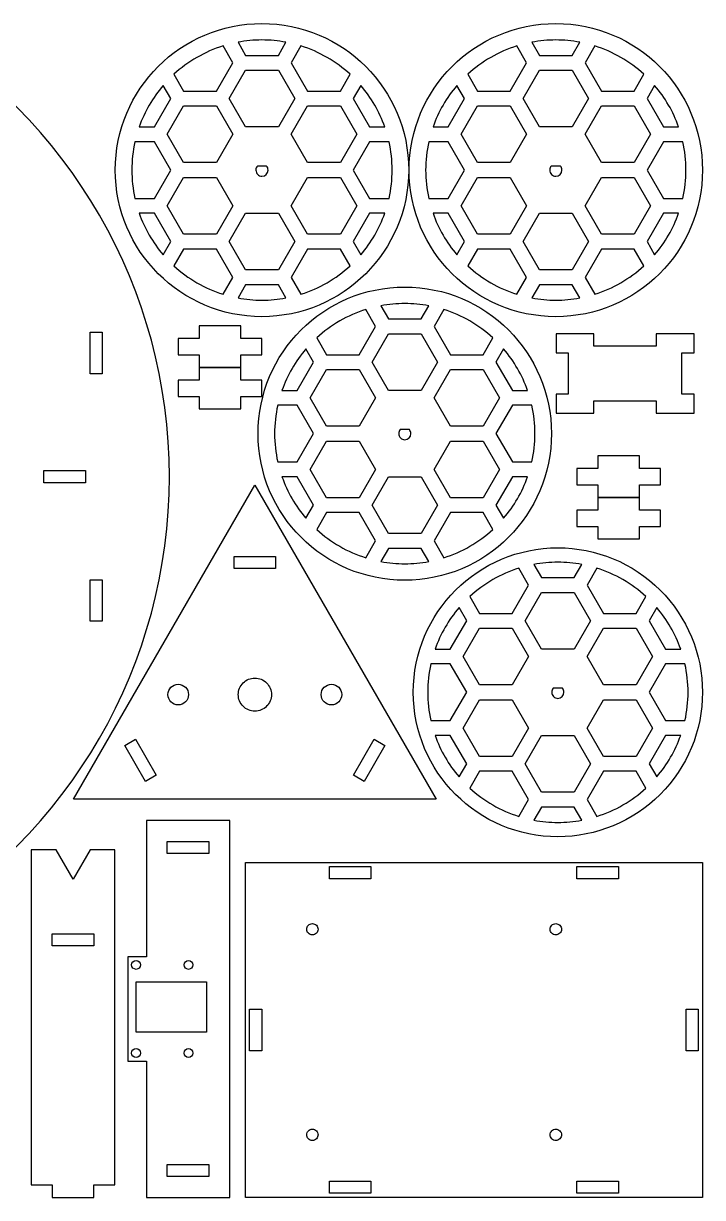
# Model space of a CAD drawing. Extents: x 9 to 440, y 10 to 290.
# Drawn here: x 278.2 to 440, y 10 to 289.9 of the extents above; entities that cross this region are included whole.
import ezdxf

# ---------------------------------------------------------------- set-up
doc = ezdxf.new("R2010")
doc.units = 0
doc.layers.add('Layer_1', color=7, linetype='CONTINUOUS')

msp = doc.modelspace()

# ---------------------------------------------------------------- linework, layer by layer
at = {"layer": 'Layer_1', "color": 7}
for p, q in [((334.99986, 286.012081), (334.99986, 286.012081)), ((405.00016, 286.01207), (405.00016, 286.01207)), ((328.03193, 280.579041), (325.71657, 284.589581)), ((329.2916, 285.481941), (331.09972, 282.350041)), ((338.89949, 282.350041), (340.7081, 285.481941)), ((344.28264, 284.589581), (341.96728, 280.579041)), ((344.28264, 284.589581), (344.28264, 284.589581)), ((398.03223, 280.57903), (395.71687, 284.58957)), ((399.2919, 285.48193), (401.10002, 282.35003)), ((408.89979, 282.35003), (410.7084, 285.48193)), ((414.28294, 284.58957), (411.96758, 280.57903)), ((414.28294, 284.58957), (414.28294, 284.58957)), ((324.13178, 273.824281), (328.03193, 280.579041)), ((331.09972, 282.350041), (338.89949, 282.350041)), ((341.96728, 280.579041), (345.86742, 273.824281)), ((394.13208, 273.82427), (398.03223, 280.57903)), ((401.10002, 282.35003), (408.89979, 282.35003)), ((411.96758, 280.57903), (415.86772, 273.82427)), ((314.01668, 277.834821), (316.33204, 273.824281)), ((327.19975, 272.052381), (331.09969, 278.807281)), ((331.09969, 278.807281), (338.89958, 278.807281)), ((338.89958, 278.807281), (342.79953, 272.052381)), ((353.66716, 273.824281), (355.98305, 277.834821)), ((384.01698, 277.83481), (386.33234, 273.82427)), ((397.20005, 272.05237), (401.09999, 278.80727)), ((401.09999, 278.80727), (408.89988, 278.80727)), ((408.89988, 278.80727), (412.79983, 272.05237)), ((423.66746, 273.82427), (425.98335, 277.83481)), ((313.26422, 272.052291), (311.4561, 275.184711)), ((358.5436, 275.184711), (356.73498, 272.052291)), ((358.5436, 275.184711), (358.5436, 275.184711)), ((383.26452, 272.05228), (381.4564, 275.1847)), ((428.5439, 275.1847), (426.73528, 272.05228)), ((428.5439, 275.1847), (428.5439, 275.1847)), ((309.3646, 265.297511), (313.26422, 272.052291)), ((316.33204, 273.824281), (324.13178, 273.824281)), ((331.09969, 265.297471), (327.19975, 272.052381)), ((342.79953, 272.052381), (338.89958, 265.297471)), ((345.86742, 273.824281), (353.66716, 273.824281)), ((356.73498, 272.052291), (360.63461, 265.297511)), ((379.3649, 265.2975), (383.26452, 272.05228)), ((386.33234, 273.82427), (394.13208, 273.82427)), ((401.09999, 265.29746), (397.20005, 272.05237)), ((412.79983, 272.05237), (408.89988, 265.29746)), ((415.86772, 273.82427), (423.66746, 273.82427)), ((426.73528, 272.05228), (430.63491, 265.2975)), ((312.43217, 263.526561), (316.33212, 270.281461)), ((316.33212, 270.281461), (324.13201, 270.281461)), ((324.13201, 270.281461), (328.03195, 263.526561)), ((341.96733, 263.526561), (345.86727, 270.281461)), ((345.86727, 270.281461), (353.66716, 270.281461)), ((353.66716, 270.281461), (357.56711, 263.526561)), ((382.43247, 263.52655), (386.33242, 270.28145)), ((386.33242, 270.28145), (394.13231, 270.28145)), ((394.13231, 270.28145), (398.03225, 263.52655)), ((411.96763, 263.52655), (415.86757, 270.28145)), ((415.86757, 270.28145), (423.66746, 270.28145)), ((423.66746, 270.28145), (427.56741, 263.52655)), ((305.74734, 265.297511), (309.3646, 265.297511)), ((316.33212, 256.771661), (312.43217, 263.526561)), ((328.03195, 263.526561), (324.13201, 256.771661)), ((338.89958, 265.297471), (331.09969, 265.297471)), ((345.86727, 256.771661), (341.96733, 263.526561)), ((357.56711, 263.526561), (353.66716, 256.771661)), ((360.63461, 265.297511), (364.25187, 265.297511)), ((375.74764, 265.2975), (379.3649, 265.2975)), ((386.33242, 256.77165), (382.43247, 263.52655)), ((398.03225, 263.52655), (394.13231, 256.77165)), ((408.89988, 265.29746), (401.09999, 265.29746)), ((415.86757, 256.77165), (411.96763, 263.52655)), ((427.56741, 263.52655), (423.66746, 256.77165)), ((430.63491, 265.2975), (434.25217, 265.2975)), ((309.3646, 261.754541), (304.73237, 261.754541)), ((313.26422, 254.999751), (309.3646, 261.754541)), ((360.63461, 261.755031), (356.73498, 254.999751)), ((365.26684, 261.755031), (360.63461, 261.755031)), ((379.3649, 261.75453), (374.73267, 261.75453)), ((383.26452, 254.99974), (379.3649, 261.75453)), ((430.63491, 261.75502), (426.73528, 254.99974)), ((435.26714, 261.75502), (430.63491, 261.75502)), ((309.3646, 248.245001), (313.26422, 254.999751)), ((324.13201, 256.771661), (316.33212, 256.771661)), ((336.09476, 255.950011), (333.90419, 255.950011)), ((353.66716, 256.771661), (345.86727, 256.771661)), ((356.73498, 254.999751), (360.63461, 248.245001)), ((369.9497, 254.999891), (369.9497, 254.999891)), ((379.3649, 248.24499), (383.26452, 254.99974)), ((394.13231, 256.77165), (386.33242, 256.77165)), ((406.09506, 255.95), (403.90449, 255.95)), ((423.66746, 256.77165), (415.86757, 256.77165)), ((426.73528, 254.99974), (430.63491, 248.24499)), ((439.95, 254.99988), (439.95, 254.99988)), ((312.43217, 246.473951), (316.33212, 253.228851)), ((316.33212, 253.228851), (324.13201, 253.228851)), ((324.13201, 253.228851), (328.03195, 246.473951)), ((341.96733, 246.473951), (345.86727, 253.228851)), ((345.86727, 253.228851), (353.66716, 253.228851)), ((353.66716, 253.228851), (357.56711, 246.473951)), ((382.43247, 246.47394), (386.33242, 253.22884)), ((386.33242, 253.22884), (394.13231, 253.22884)), ((394.13231, 253.22884), (398.03225, 246.47394)), ((411.96763, 246.47394), (415.86757, 253.22884)), ((415.86757, 253.22884), (423.66746, 253.22884)), ((423.66746, 253.22884), (427.56741, 246.47394)), ((304.73237, 248.245001), (309.3646, 248.245001)), ((316.33212, 239.719041), (312.43217, 246.473951)), ((328.03195, 246.473951), (324.13201, 239.719041)), ((345.86727, 239.719041), (341.96733, 246.473951)), ((357.56711, 246.473951), (353.66716, 239.719041)), ((360.63461, 248.245001), (365.26684, 248.245001)), ((374.73267, 248.24499), (379.3649, 248.24499)), ((386.33242, 239.71903), (382.43247, 246.47394)), ((398.03225, 246.47394), (394.13231, 239.71903)), ((415.86757, 239.71903), (411.96763, 246.47394)), ((427.56741, 246.47394), (423.66746, 239.71903)), ((430.63491, 248.24499), (435.26714, 248.24499)), ((309.3646, 244.703021), (305.74734, 244.703021)), ((313.26422, 237.948261), (309.3646, 244.703021)), ((327.19975, 237.948131), (331.09969, 244.703031)), ((331.09969, 244.703031), (338.89958, 244.703031)), ((338.89958, 244.703031), (342.79953, 237.948131)), ((360.63461, 244.703021), (356.73498, 237.948261)), ((364.25239, 244.703021), (360.63461, 244.703021)), ((379.3649, 244.70301), (375.74764, 244.70301)), ((383.26452, 237.94825), (379.3649, 244.70301)), ((397.20005, 237.94812), (401.09999, 244.70302)), ((401.09999, 244.70302), (408.89988, 244.70302)), ((408.89988, 244.70302), (412.79983, 237.94812)), ((430.63491, 244.70301), (426.73528, 237.94825)), ((434.25269, 244.70301), (430.63491, 244.70301)), ((311.45561, 234.815321), (313.26422, 237.948261)), ((324.13201, 239.719041), (316.33212, 239.719041)), ((331.09969, 231.193231), (327.19975, 237.948131)), ((342.79953, 237.948131), (338.89958, 231.193231)), ((353.66716, 239.719041), (345.86727, 239.719041)), ((356.73498, 237.948261), (358.5436, 234.815841)), ((381.45591, 234.81531), (383.26452, 237.94825)), ((394.13231, 239.71903), (386.33242, 239.71903)), ((401.09999, 231.19322), (397.20005, 237.94812)), ((412.79983, 237.94812), (408.89988, 231.19322)), ((423.66746, 239.71903), (415.86757, 239.71903)), ((426.73528, 237.94825), (428.5439, 234.81583)), ((316.33204, 236.176271), (314.01668, 232.165211)), ((324.13178, 236.176271), (316.33204, 236.176271)), ((328.03193, 229.421481), (324.13178, 236.176271)), ((345.86742, 236.176271), (341.96728, 229.421481)), ((353.66716, 236.176271), (345.86742, 236.176271)), ((355.98305, 232.165211), (353.66716, 236.176271)), ((386.33234, 236.17626), (384.01698, 232.1652)), ((394.13208, 236.17626), (386.33234, 236.17626)), ((398.03223, 229.42147), (394.13208, 236.17626)), ((415.86772, 236.17626), (411.96758, 229.42147)), ((423.66746, 236.17626), (415.86772, 236.17626)), ((425.98335, 232.1652), (423.66746, 236.17626)), ((338.89958, 231.193231), (331.09969, 231.193231)), ((408.89988, 231.19322), (401.09999, 231.19322)), ((325.71607, 225.410451), (328.03193, 229.421481)), ((331.09972, 227.650511), (329.2911, 224.518091)), ((338.89949, 227.650511), (331.09972, 227.650511)), ((340.7081, 224.518091), (338.89949, 227.650511)), ((341.96728, 229.421481), (344.28314, 225.410451)), ((395.71637, 225.41044), (398.03223, 229.42147)), ((401.10002, 227.6505), (399.2914, 224.51808)), ((408.89979, 227.6505), (401.10002, 227.6505)), ((410.7084, 224.51808), (408.89979, 227.6505)), ((411.96758, 229.42147), (414.28344, 225.41044)), ((362.04883, 217.74403), (359.73347, 221.75457)), ((363.3085, 222.64693), (365.11662, 219.51503)), ((369.01676, 223.17707), (369.01676, 223.17707)), ((372.91639, 219.51503), (374.725, 222.64693)), ((378.29954, 221.75457), (375.98418, 217.74403)), ((378.29954, 221.75457), (378.29954, 221.75457)), ((365.11662, 219.51503), (372.91639, 219.51503)), ((294.049951, 206.44987), (294.049951, 216.349867)), ((294.049951, 216.349867), (296.949951, 216.349867)), ((296.949951, 216.349867), (296.949951, 206.44987)), ((320.0497, 217.85), (320.0497, 214.85018)), ((329.94988, 217.85), (320.0497, 217.85)), ((329.94988, 214.85018), (329.94988, 217.85)), ((358.14868, 210.98927), (362.04883, 217.74403)), ((361.21665, 209.21737), (365.11659, 215.97227)), ((365.11659, 215.97227), (372.91648, 215.97227)), ((372.91648, 215.97227), (376.81643, 209.21737)), ((375.98418, 217.74403), (379.88432, 210.98927)), ((405.05, 215.95), (405.05, 211.44999)), ((414.04996, 215.95), (405.05, 215.95)), ((414.04996, 213.0499), (414.04996, 215.95)), ((437.9498, 215.95), (428.94984, 215.95)), ((428.94984, 215.95), (428.94984, 213.0499)), ((437.9498, 211.44999), (437.9498, 215.95)), ((320.0497, 214.85018), (315.05, 214.85018)), ((315.05, 214.85018), (315.05, 210.950169)), ((334.95008, 214.85018), (329.94988, 214.85018)), ((334.95008, 210.950169), (334.95008, 214.85018)), ((348.03358, 214.99981), (350.34894, 210.98927)), ((387.68406, 210.98927), (389.99995, 214.99981)), ((428.94984, 213.0499), (414.04996, 213.0499)), ((315.05, 210.950169), (320.0497, 210.950169)), ((320.0497, 210.950169), (320.0497, 207.950349)), ((329.94988, 207.950349), (329.94988, 210.950169)), ((329.94988, 210.950169), (334.95008, 210.950169)), ((347.28112, 209.21728), (345.473, 212.3497)), ((350.34894, 210.98927), (358.14868, 210.98927)), ((379.88432, 210.98927), (387.68406, 210.98927)), ((392.5605, 212.3497), (390.75188, 209.21728)), ((392.5605, 212.3497), (392.5605, 212.3497)), ((405.05, 211.44999), (407.95007, 211.44999)), ((407.95007, 211.44999), (407.95007, 201.54984)), ((435.04973, 201.54984), (435.04973, 211.44999)), ((435.04973, 211.44999), (437.9498, 211.44999)), ((320.0497, 207.950349), (329.94988, 207.950349)), ((329.95038, 207.95), (320.0502, 207.95)), ((320.0502, 207.95), (320.0502, 204.95018)), ((329.95038, 204.95018), (329.95038, 207.95)), ((343.3815, 202.4625), (347.28112, 209.21728)), ((346.44907, 200.69155), (350.34902, 207.44645)), ((350.34902, 207.44645), (358.14891, 207.44645)), ((358.14891, 207.44645), (362.04885, 200.69155)), ((365.11659, 202.46246), (361.21665, 209.21737)), ((376.81643, 209.21737), (372.91648, 202.46246)), ((375.98423, 200.69155), (379.88417, 207.44645)), ((379.88417, 207.44645), (387.68406, 207.44645)), ((387.68406, 207.44645), (391.58401, 200.69155)), ((390.75188, 209.21728), (394.65151, 202.4625)), ((296.949951, 206.44987), (294.049951, 206.44987)), ((320.0502, 204.95018), (315.05, 204.95018)), ((315.05, 204.95018), (315.05, 201.05016)), ((334.95008, 204.95018), (329.95038, 204.95018)), ((334.95008, 201.05016), (334.95008, 204.95018)), ((339.76424, 202.4625), (343.3815, 202.4625)), ((372.91648, 202.46246), (365.11659, 202.46246)), ((394.65151, 202.4625), (398.26877, 202.4625)), ((407.95007, 201.54984), (405.05, 201.54984)), ((405.05, 201.54984), (405.05, 197.04986)), ((437.9498, 201.54984), (435.04973, 201.54984)), ((437.9498, 197.04986), (437.9498, 201.54984)), ((315.05, 201.05016), (320.0502, 201.05016)), ((320.0502, 201.05016), (320.0502, 198.05034)), ((329.95038, 198.05034), (329.95038, 201.05016)), ((329.95038, 201.05016), (334.95008, 201.05016)), ((343.3815, 198.91953), (338.74927, 198.91953)), ((347.28112, 192.16474), (343.3815, 198.91953)), ((350.34902, 193.93665), (346.44907, 200.69155)), ((362.04885, 200.69155), (358.14891, 193.93665)), ((379.88417, 193.93665), (375.98423, 200.69155)), ((391.58401, 200.69155), (387.68406, 193.93665)), ((394.65151, 198.92002), (390.75188, 192.16474)), ((399.28374, 198.92002), (394.65151, 198.92002)), ((414.04996, 197.04986), (414.04996, 199.94993)), ((414.04996, 199.94993), (428.94984, 199.94993)), ((428.94984, 199.94993), (428.94984, 197.04986)), ((320.0502, 198.05034), (329.95038, 198.05034)), ((405.05, 197.04986), (414.04996, 197.04986)), ((428.94984, 197.04986), (437.9498, 197.04986)), ((358.14891, 193.93665), (350.34902, 193.93665)), ((387.68406, 193.93665), (379.88417, 193.93665)), ((343.3815, 185.40999), (347.28112, 192.16474)), ((346.44907, 183.63894), (350.34902, 190.39384)), ((350.34902, 190.39384), (358.14891, 190.39384)), ((358.14891, 190.39384), (362.04885, 183.63894)), ((370.11166, 193.115), (367.92109, 193.115)), ((375.98423, 183.63894), (379.88417, 190.39384)), ((379.88417, 190.39384), (387.68406, 190.39384)), ((387.68406, 190.39384), (391.58401, 183.63894)), ((390.75188, 192.16474), (394.65151, 185.40999)), ((403.9666, 192.16488), (403.9666, 192.16488)), ((338.74927, 185.40999), (343.3815, 185.40999)), ((394.65151, 185.40999), (399.28374, 185.40999)), ((415.0497, 186.85), (415.0497, 183.85018)), ((424.94988, 186.85), (415.0497, 186.85)), ((424.94988, 183.85018), (424.94988, 186.85)), ((283.049995, 180.44987), (283.049995, 183.34987)), ((283.049995, 183.34987), (292.949995, 183.34987)), ((292.949995, 183.34987), (292.949995, 180.44987)), ((350.34902, 176.88403), (346.44907, 183.63894)), ((362.04885, 183.63894), (358.14891, 176.88403)), ((379.88417, 176.88403), (375.98423, 183.63894)), ((391.58401, 183.63894), (387.68406, 176.88403)), ((415.0497, 183.85018), (410.05, 183.85018)), ((410.05, 183.85018), (410.05, 179.95017)), ((429.95008, 183.85018), (424.94988, 183.85018)), ((429.95008, 179.95017), (429.95008, 183.85018)), ((292.949995, 180.44987), (283.049995, 180.44987)), ((290.087094, 105.0501), (333.301993, 179.9001)), ((312.949874, 181.899749), (312.949874, 181.899749)), ((333.301993, 179.9001), (376.516892, 105.0501)), ((343.3815, 181.86801), (339.76424, 181.86801)), ((347.28112, 175.11325), (343.3815, 181.86801)), ((361.21665, 175.11312), (365.11659, 181.86802)), ((365.11659, 181.86802), (372.91648, 181.86802)), ((372.91648, 181.86802), (376.81643, 175.11312)), ((394.65151, 181.86801), (390.75188, 175.11325)), ((398.26929, 181.86801), (394.65151, 181.86801)), ((410.05, 179.95017), (415.0497, 179.95017)), ((415.0497, 179.95017), (415.0497, 176.95035)), ((424.94988, 176.95035), (424.94988, 179.95017)), ((424.94988, 179.95017), (429.95008, 179.95017)), ((358.14891, 176.88403), (350.34902, 176.88403)), ((387.68406, 176.88403), (379.88417, 176.88403)), ((415.0497, 176.95035), (424.94988, 176.95035)), ((415.0497, 176.95), (415.0497, 173.95018)), ((424.94988, 176.95), (415.0497, 176.95)), ((424.94988, 173.95018), (424.94988, 176.95)), ((345.47251, 171.98031), (347.28112, 175.11325)), ((365.11659, 168.35822), (361.21665, 175.11312)), ((376.81643, 175.11312), (372.91648, 168.35822)), ((390.75188, 175.11325), (392.5605, 171.98083)), ((415.0497, 173.95018), (410.05, 173.95018)), ((410.05, 173.95018), (410.05, 170.05017)), ((429.95008, 173.95018), (424.94988, 173.95018)), ((429.95008, 170.05017), (429.95008, 173.95018)), ((350.34894, 173.34126), (348.03358, 169.3302)), ((358.14868, 173.34126), (350.34894, 173.34126)), ((362.04883, 166.58647), (358.14868, 173.34126)), ((379.88432, 173.34126), (375.98418, 166.58647)), ((387.68406, 173.34126), (379.88432, 173.34126)), ((389.99995, 169.3302), (387.68406, 173.34126)), ((372.91648, 168.35822), (365.11659, 168.35822)), ((410.05, 170.05017), (415.0497, 170.05017)), ((415.0497, 170.05017), (415.0497, 167.05035)), ((424.94988, 167.05035), (424.94988, 170.05017)), ((424.94988, 170.05017), (429.95008, 170.05017)), ((359.73297, 162.57544), (362.04883, 166.58647)), ((375.98418, 166.58647), (378.30004, 162.57544)), ((415.0497, 167.05035), (424.94988, 167.05035)), ((328.352, 159.99999), (328.352, 162.89999)), ((328.352, 162.89999), (338.252, 162.89999)), ((338.252, 162.89999), (338.252, 159.99999)), ((365.11662, 164.8155), (363.308, 161.68308)), ((372.91639, 164.8155), (365.11662, 164.8155)), ((374.725, 161.68308), (372.91639, 164.8155)), ((338.252, 159.99999), (328.352, 159.99999)), ((398.53223, 156.07902), (396.21687, 160.08955)), ((399.7919, 160.98192), (401.60002, 157.85002)), ((405.50016, 161.51205), (405.50016, 161.51205)), ((409.39979, 157.85002), (411.2084, 160.98192)), ((414.78294, 160.08955), (412.46758, 156.07902)), ((414.78294, 160.08955), (414.78294, 160.08955)), ((294.049951, 147.44987), (294.049951, 157.34987)), ((294.049951, 157.34987), (296.949951, 157.34987)), ((296.949951, 157.34987), (296.949951, 147.44987)), ((401.60002, 157.85002), (409.39979, 157.85002)), ((394.63208, 149.32426), (398.53223, 156.07902)), ((397.70005, 147.55235), (401.6, 154.30725)), ((401.6, 154.30725), (409.39989, 154.30725)), ((409.39989, 154.30725), (413.29983, 147.55235)), ((412.46758, 156.07902), (416.36772, 149.32426)), ((384.51698, 153.3348), (386.83234, 149.32426)), ((424.16746, 149.32426), (426.48335, 153.3348)), ((383.76452, 147.55227), (381.9564, 150.68469)), ((386.83234, 149.32426), (394.63208, 149.32426)), ((416.36772, 149.32426), (424.16746, 149.32426)), ((429.0439, 150.68469), (427.23528, 147.55227)), ((429.0439, 150.68469), (429.0439, 150.68469)), ((296.949951, 147.44987), (294.049951, 147.44987)), ((379.8649, 140.79748), (383.76452, 147.55227)), ((382.93248, 139.02653), (386.83242, 145.78143)), ((386.83242, 145.78143), (394.63231, 145.78143)), ((394.63231, 145.78143), (398.53226, 139.02653)), ((401.6, 140.79744), (397.70005, 147.55235)), ((413.29983, 147.55235), (409.39989, 140.79744)), ((412.4676, 139.02653), (416.36755, 145.78143)), ((416.36755, 145.78143), (424.16744, 145.78143)), ((424.16744, 145.78143), (428.06738, 139.02653)), ((427.23528, 147.55227), (431.13491, 140.79748)), ((376.24764, 140.79748), (379.8649, 140.79748)), ((409.39989, 140.79744), (401.6, 140.79744)), ((431.13491, 140.79748), (434.75217, 140.79748)), ((379.8649, 137.25451), (375.23267, 137.25451)), ((383.76452, 130.49973), (379.8649, 137.25451)), ((386.83242, 132.27163), (382.93248, 139.02653)), ((398.53226, 139.02653), (394.63231, 132.27163)), ((416.36755, 132.27163), (412.4676, 139.02653)), ((428.06738, 139.02653), (424.16744, 132.27163)), ((431.13491, 137.25501), (427.23528, 130.49973)), ((435.76714, 137.25501), (431.13491, 137.25501)), ((394.63231, 132.27163), (386.83242, 132.27163)), ((424.16744, 132.27163), (416.36755, 132.27163)), ((312.602, 129.95), (312.602, 129.95)), ((329.352, 129.95), (329.352, 129.95)), ((349.102, 129.95), (349.102, 129.95)), ((379.8649, 123.74497), (383.76452, 130.49973)), ((406.59505, 131.44999), (404.40448, 131.44999)), ((427.23528, 130.49973), (431.13491, 123.74497)), ((439.95001, 130.49998), (439.95001, 130.49998)), ((382.93248, 121.97392), (386.83242, 128.72882)), ((386.83242, 128.72882), (394.63231, 128.72882)), ((394.63231, 128.72882), (398.53226, 121.97392)), ((412.4676, 121.97392), (416.36755, 128.72882)), ((416.36755, 128.72882), (424.16744, 128.72882)), ((424.16744, 128.72882), (428.06738, 121.97392)), ((375.23267, 123.74497), (379.8649, 123.74497)), ((431.13491, 123.74497), (435.76714, 123.74497)), ((386.83242, 115.21901), (382.93248, 121.97392)), ((398.53226, 121.97392), (394.63231, 115.21901)), ((416.36755, 115.21901), (412.4676, 121.97392)), ((428.06738, 121.97392), (424.16744, 115.21901)), ((302.334832, 117.836946), (304.846306, 119.286946)), ((307.284832, 109.263295), (302.334832, 117.836946)), ((304.846306, 119.286946), (309.796306, 110.713295)), ((356.807699, 110.713327), (361.757694, 119.28697)), ((364.269167, 117.83697), (359.319172, 109.263327)), ((361.757694, 119.28697), (364.269167, 117.83697)), ((379.8649, 120.20299), (376.24764, 120.20299)), ((383.76452, 113.44823), (379.8649, 120.20299)), ((397.70005, 113.4481), (401.6, 120.203)), ((401.6, 120.203), (409.39989, 120.203)), ((409.39989, 120.203), (413.29983, 113.4481)), ((431.13491, 120.20299), (427.23528, 113.44823)), ((434.75269, 120.20299), (431.13491, 120.20299)), ((394.63231, 115.21901), (386.83242, 115.21901)), ((424.16744, 115.21901), (416.36755, 115.21901)), ((381.95591, 110.3153), (383.76452, 113.44823)), ((401.6, 106.6932), (397.70005, 113.4481)), ((413.29983, 113.4481), (409.39989, 106.6932)), ((427.23528, 113.44823), (429.0439, 110.31581)), ((309.796306, 110.713295), (307.284832, 109.263295)), ((359.319172, 109.263327), (356.807699, 110.713327)), ((386.83234, 111.67624), (384.51698, 107.66519)), ((394.63208, 111.67624), (386.83234, 111.67624)), ((398.53223, 104.92145), (394.63208, 111.67624)), ((416.36772, 111.67624), (412.46758, 104.92145)), ((424.16746, 111.67624), (416.36772, 111.67624)), ((426.48335, 107.66519), (424.16746, 111.67624)), ((409.39989, 106.6932), (401.6, 106.6932)), ((376.516892, 105.0501), (290.087094, 105.0501)), ((396.21637, 100.91042), (398.53223, 104.92145)), ((412.46758, 104.92145), (414.78344, 100.91042)), ((401.60002, 103.15047), (399.7914, 100.01806)), ((409.39979, 103.15047), (401.60002, 103.15047)), ((411.2084, 100.01806), (409.39979, 103.15047)), ((327.350263, 99.950165), (307.45021, 99.950165)), ((307.45021, 99.950165), (307.45021, 67.449834)), ((327.350263, 10.050227), (327.350263, 99.950165)), ((280.05, 92.95002), (280.05, 13.05002)), ((285.95871, 92.95002), (280.05, 92.95002)), ((289.99979, 85.94992), (285.95871, 92.95002)), ((294.04142, 92.95002), (289.99979, 85.94992)), ((299.95008, 92.95002), (294.04142, 92.95002)), ((299.95008, 13.05002), (299.95008, 92.95002)), ((312.45001, 92.05001), (312.45001, 94.95001)), ((312.45001, 94.95001), (322.35001, 94.95001)), ((322.35001, 94.95001), (322.35001, 92.05001)), ((322.35001, 92.05001), (312.45001, 92.05001)), ((331.050003, 89.95), (439.95, 89.95)), ((331.050003, 10.0499), (331.050003, 89.95)), ((439.95, 89.95), (439.95, 10.0499)), ((351.05, 88.95), (360.95, 88.95)), ((351.05, 86.05), (351.05, 88.95)), ((360.95, 88.95), (360.95, 86.05)), ((410.05, 88.95), (419.95, 88.95)), ((410.05, 86.05), (410.05, 88.95)), ((419.95, 88.95), (419.95, 86.05)), ((360.95, 86.05), (351.05, 86.05)), ((419.95, 86.05), (410.05, 86.05)), ((285.05035, 72.95001), (294.95035, 72.95001)), ((285.05035, 70.05001), (285.05035, 72.95001)), ((294.95035, 72.95001), (294.95035, 70.05001)), ((348.35, 73.9999), (348.35, 73.9999)), ((406.35, 73.9999), (406.35, 73.9999)), ((294.95035, 70.05001), (285.05035, 70.05001)), ((307.45021, 67.449834), (303.049951, 67.449834)), ((303.049951, 67.449834), (303.049951, 42.550055)), ((306.04998, 65.50006), (306.04998, 65.50006)), ((318.54998, 65.50006), (318.54998, 65.50006)), ((304.99998, 49.49999), (304.99998, 61.5)), ((304.99998, 61.5), (321.81199, 61.5)), ((321.81199, 61.5), (321.81199, 49.49999)), ((332.050003, 45.0499), (332.050003, 54.9499)), ((332.050003, 54.9499), (334.950003, 54.9499)), ((334.950003, 54.9499), (334.950003, 45.0499)), ((436.05, 45.05), (436.05, 54.95)), ((436.05, 54.95), (438.95, 54.95)), ((438.95, 54.95), (438.95, 45.05)), ((321.81199, 49.49999), (304.99998, 49.49999)), ((334.950003, 45.0499), (332.050003, 45.0499)), ((438.95, 45.05), (436.05, 45.05)), ((303.049951, 42.550055), (307.45021, 42.550055)), ((306.04998, 44.50006), (306.04998, 44.50006)), ((307.45021, 42.550055), (307.45021, 10.050227)), ((318.54998, 44.50006), (318.54998, 44.50006)), ((348.35, 24.9999), (348.35, 24.9999)), ((406.35, 24.9999), (406.35, 24.9999)), ((312.45001, 15.05001), (312.45001, 17.95001)), ((312.45001, 17.95001), (322.35001, 17.95001)), ((322.35001, 17.95001), (322.35001, 15.05001)), ((322.35001, 15.05001), (312.45001, 15.05001)), ((280.05, 13.05002), (285.05023, 13.05002)), ((285.05023, 13.05002), (285.05023, 10.05012)), ((294.94988, 10.05012), (294.94988, 13.05002)), ((294.94988, 13.05002), (299.95008, 13.05002)), ((351.05, 13.95), (360.95, 13.95)), ((351.05, 11.05), (351.05, 13.95)), ((360.95, 13.95), (360.95, 11.05)), ((410.05, 13.95), (419.95, 13.95)), ((410.05, 11.05), (410.05, 13.95)), ((419.95, 13.95), (419.95, 11.05)), ((285.05023, 10.05012), (294.94988, 10.05012)), ((307.45021, 10.050227), (327.350263, 10.050227)), ((439.95, 10.0499), (331.050003, 10.0499)), ((360.95, 11.05), (351.05, 11.05)), ((419.95, 11.05), (410.05, 11.05))]:
    msp.add_line(p, q, dxfattribs=at)
for points in [[(312.949874, 181.899749), (312.949885, 226.426293), (289.254802, 267.588486), (250.75057, 289.95)], [(300.0497, 254.999891), (300.0497, 274.302243), (315.697348, 289.94989), (334.9997, 289.949891)], [(334.9997, 289.949891), (354.302052, 289.94989), (369.949699, 274.302243), (369.9497, 254.999891)], [(370.05, 254.99988), (370.05, 274.302232), (385.697648, 289.949879), (405, 289.94988)], [(405, 289.94988), (424.302352, 289.949879), (439.949999, 274.302232), (439.95, 254.99988)], [(334.99986, 286.012081), (333.084819, 286.011994), (331.173903, 285.834523), (329.2916, 285.481941)], [(340.7081, 285.481941), (338.825803, 285.834522), (336.914894, 286.011993), (334.99986, 286.012081)], [(405.00016, 286.01207), (403.085119, 286.011983), (401.174203, 285.834512), (399.2919, 285.48193)], [(410.7084, 285.48193), (408.826103, 285.834511), (406.915194, 286.011982), (405.00016, 286.01207)], [(325.71657, 284.589581), (321.367604, 283.22515), (317.372864, 280.918845), (314.01668, 277.834821)], [(355.98305, 277.834821), (352.626715, 280.918911), (348.631791, 283.225219), (344.28264, 284.589581)], [(395.71687, 284.58957), (391.367904, 283.225139), (387.373164, 280.918834), (384.01698, 277.83481)], [(425.98335, 277.83481), (422.627015, 280.9189), (418.632091, 283.225208), (414.28294, 284.58957)], [(311.4561, 275.184711), (308.957693, 272.270674), (307.021977, 268.918139), (305.74734, 265.297511)], [(364.25187, 265.297511), (362.977381, 268.918103), (361.041832, 272.270635), (358.5436, 275.184711)], [(381.4564, 275.1847), (378.957993, 272.270663), (377.022277, 268.918128), (375.74764, 265.2975)], [(434.25217, 265.2975), (432.977681, 268.918092), (431.042132, 272.270624), (428.5439, 275.1847)], [(304.73237, 261.754541), (304.237399, 259.537028), (303.987623, 257.271834), (303.98754, 254.999751)], [(366.01167, 254.999751), (366.011623, 257.271998), (365.761847, 259.537358), (365.26684, 261.755031)], [(374.73267, 261.75453), (374.237699, 259.537017), (373.987923, 257.271823), (373.98784, 254.99974)], [(436.01197, 254.99974), (436.011923, 257.271987), (435.762147, 259.537347), (435.26714, 261.75502)], [(334.9997, 220.049891), (315.697348, 220.049892), (300.049701, 235.697539), (300.0497, 254.999891)], [(303.98754, 254.999751), (303.987626, 252.727681), (304.237402, 250.462501), (304.73237, 248.245001)], [(333.5497, 255.000211), (333.549687, 254.615633), (333.702452, 254.246803), (333.974388, 253.974863)], [(333.90419, 255.950011), (333.675592, 255.686378), (333.54973, 255.349151), (333.5497, 255.000211)], [(369.9497, 254.999891), (369.949699, 235.697539), (354.302052, 220.049892), (334.9997, 220.049891)], [(334.99973, 253.550161), (335.800371, 253.550432), (336.449268, 254.19957), (336.44924, 255.000211)], [(336.44924, 255.000211), (336.449213, 255.34915), (336.323355, 255.686377), (336.09476, 255.950011)], [(365.26684, 248.245001), (365.761808, 250.462501), (366.011584, 252.727681), (366.01167, 254.999751)], [(405, 220.04988), (385.697648, 220.049881), (370.050001, 235.697528), (370.05, 254.99988)], [(373.98784, 254.99974), (373.987926, 252.72767), (374.237702, 250.46249), (374.73267, 248.24499)], [(403.55, 255.0002), (403.549987, 254.615622), (403.702752, 254.246792), (403.974688, 253.974852)], [(403.90449, 255.95), (403.675892, 255.686367), (403.55003, 255.34914), (403.55, 255.0002)], [(439.95, 254.99988), (439.949999, 235.697528), (424.302352, 220.049881), (405, 220.04988)], [(405.00003, 253.55015), (405.800671, 253.550421), (406.449568, 254.199559), (406.44954, 255.0002)], [(406.44954, 255.0002), (406.449513, 255.349139), (406.323655, 255.686366), (406.09506, 255.95)], [(435.26714, 248.24499), (435.762108, 250.46249), (436.011884, 252.72767), (436.01197, 254.99974)], [(333.974388, 253.974863), (334.246324, 253.702924), (334.615152, 253.550153), (334.99973, 253.550161)], [(403.974688, 253.974852), (404.246624, 253.702913), (404.615452, 253.550142), (405.00003, 253.55015)], [(305.74734, 244.703021), (307.021773, 241.082253), (308.957324, 237.729547), (311.45561, 234.815321)], [(358.5436, 234.815841), (361.042015, 237.72987), (362.977742, 241.082397), (364.25239, 244.703021)], [(375.74764, 244.70301), (377.022073, 241.082242), (378.957624, 237.729536), (381.45591, 234.81531)], [(428.5439, 234.81583), (431.042315, 237.729859), (432.978042, 241.082386), (434.25269, 244.70301)], [(314.01668, 232.165211), (317.372719, 229.08125), (321.367282, 226.774949), (325.71607, 225.410451)], [(344.28314, 225.410451), (348.632113, 226.77488), (352.62686, 229.081184), (355.98305, 232.165211)], [(384.01698, 232.1652), (387.373019, 229.081239), (391.367582, 226.774938), (395.71637, 225.41044)], [(414.28344, 225.41044), (418.632413, 226.774869), (422.62716, 229.081173), (425.98335, 232.1652)], [(334.0666, 192.16488), (334.0666, 211.467232), (349.714248, 227.114879), (369.0166, 227.11488)], [(369.0166, 227.11488), (388.318952, 227.114879), (403.966599, 211.467232), (403.9666, 192.16488)], [(329.2911, 224.518091), (331.173568, 224.165478), (333.084652, 223.988007), (334.99986, 223.987951)], [(334.99986, 223.987951), (336.914894, 223.988039), (338.825803, 224.16551), (340.7081, 224.518091)], [(399.2914, 224.51808), (401.173868, 224.165467), (403.084952, 223.987996), (405.00016, 223.98794)], [(405.00016, 223.98794), (406.915194, 223.988028), (408.826103, 224.165499), (410.7084, 224.51808)], [(359.73347, 221.75457), (355.384504, 220.390139), (351.389764, 218.083834), (348.03358, 214.99981)], [(369.01676, 223.17707), (367.101719, 223.176983), (365.190803, 222.999512), (363.3085, 222.64693)], [(374.725, 222.64693), (372.842703, 222.999511), (370.931794, 223.176982), (369.01676, 223.17707)], [(389.99995, 214.99981), (386.643615, 218.0839), (382.648691, 220.390208), (378.29954, 221.75457)], [(345.473, 212.3497), (342.974593, 209.435663), (341.038877, 206.083128), (339.76424, 202.4625)], [(398.26877, 202.4625), (396.994281, 206.083092), (395.058732, 209.435624), (392.5605, 212.3497)], [(338.74927, 198.91953), (338.254299, 196.702017), (338.004523, 194.436823), (338.00444, 192.16474)], [(400.02857, 192.16474), (400.028523, 194.436987), (399.778747, 196.702347), (399.28374, 198.92002)], [(369.0166, 157.21488), (349.714248, 157.214881), (334.066601, 172.862528), (334.0666, 192.16488)], [(338.00444, 192.16474), (338.004526, 189.89267), (338.254302, 187.62749), (338.74927, 185.40999)], [(367.5666, 192.1652), (367.566587, 191.780622), (367.719352, 191.411792), (367.991288, 191.139852)], [(367.92109, 193.115), (367.692492, 192.851367), (367.56663, 192.51414), (367.5666, 192.1652)], [(367.991288, 191.139852), (368.263224, 190.867913), (368.632052, 190.715142), (369.01663, 190.71515)], [(403.9666, 192.16488), (403.966599, 172.862528), (388.318952, 157.214881), (369.0166, 157.21488)], [(369.01663, 190.71515), (369.817271, 190.715421), (370.466168, 191.364559), (370.46614, 192.1652)], [(370.46614, 192.1652), (370.466113, 192.514139), (370.340255, 192.851366), (370.11166, 193.115)], [(399.28374, 185.40999), (399.778708, 187.62749), (400.028484, 189.89267), (400.02857, 192.16474)], [(250.751088, 73.850015), (289.254961, 96.211568), (312.949807, 137.373495), (312.949874, 181.899749)], [(339.76424, 181.86801), (341.038673, 178.247242), (342.974224, 174.894536), (345.47251, 171.98031)], [(392.5605, 171.98083), (395.058915, 174.894859), (396.994642, 178.247386), (398.26929, 181.86801)], [(348.03358, 169.3302), (351.389619, 166.246239), (355.384182, 163.939938), (359.73297, 162.57544)], [(378.30004, 162.57544), (382.649013, 163.939869), (386.64376, 166.246173), (389.99995, 169.3302)], [(371.05, 130.49998), (371.050001, 149.526189), (386.473791, 164.949979), (405.5, 164.94998)], [(405.5, 164.94998), (414.63671, 164.949982), (423.399204, 161.32044), (429.859835, 154.859812)], [(363.308, 161.68308), (365.190468, 161.330467), (367.101552, 161.152996), (369.01676, 161.15294)], [(369.01676, 161.15294), (370.931794, 161.153028), (372.842703, 161.330499), (374.725, 161.68308)], [(396.21687, 160.08955), (391.867905, 158.725122), (387.873165, 156.418821), (384.51698, 153.3348)], [(405.50016, 161.51205), (403.58512, 161.511967), (401.674204, 161.334498), (399.7919, 160.98192)], [(411.2084, 160.98192), (409.326103, 161.334497), (407.415194, 161.511965), (405.50016, 161.51205)], [(426.48335, 153.3348), (423.127014, 156.418886), (419.13209, 158.725191), (414.78294, 160.08955)], [(429.859835, 154.859812), (436.320465, 148.399183), (439.95001, 139.63669), (439.95001, 130.49998)], [(381.9564, 150.68469), (379.457992, 147.77065), (377.522276, 144.418112), (376.24764, 140.79748)], [(434.75217, 140.79748), (433.477682, 144.418075), (431.542133, 147.770611), (429.0439, 150.68469)], [(375.23267, 137.25451), (374.737699, 135.037), (374.487923, 132.77181), (374.48784, 130.49973)], [(436.51197, 130.49973), (436.511923, 132.771977), (436.262147, 135.037337), (435.76714, 137.25501)], [(312.602, 129.95), (312.602, 131.303098), (313.698902, 132.4), (315.052, 132.4)], [(315.052, 132.4), (316.405098, 132.4), (317.502, 131.303098), (317.502, 129.95)], [(329.352, 129.95), (329.352, 130.997605), (329.76816, 132.002303), (330.508928, 132.743072)], [(330.508928, 132.743072), (331.249697, 133.48384), (332.254395, 133.9), (333.302, 133.9)], [(333.302, 133.9), (334.349605, 133.9), (335.354303, 133.48384), (336.095072, 132.743072)], [(336.095072, 132.743072), (336.83584, 132.002303), (337.252, 130.997605), (337.252, 129.95)], [(349.102, 129.95), (349.102, 131.303098), (350.198902, 132.4), (351.552, 132.4)], [(351.552, 132.4), (352.905098, 132.4), (354.002, 131.303098), (354.002, 129.95)], [(315.052, 127.5), (313.698902, 127.5), (312.602, 128.596902), (312.602, 129.95)], [(317.502, 129.95), (317.502, 128.596902), (316.405098, 127.5), (315.052, 127.5)], [(330.508928, 127.156928), (329.76816, 127.897697), (329.352, 128.902395), (329.352, 129.95)], [(337.252, 129.95), (337.252, 128.902395), (336.83584, 127.897697), (336.095072, 127.156928)], [(351.552, 127.5), (350.198902, 127.5), (349.102, 128.596902), (349.102, 129.95)], [(354.002, 129.95), (354.002, 128.596902), (352.905098, 127.5), (351.552, 127.5)], [(405.5, 96.04998), (386.473791, 96.049981), (371.050001, 111.473771), (371.05, 130.49998)], [(374.48784, 130.49973), (374.487925, 128.227657), (374.737701, 125.962474), (375.23267, 123.74497)], [(404.04999, 130.5002), (404.049974, 130.11562), (404.202739, 129.746787), (404.474675, 129.474846)], [(404.40448, 131.44999), (404.175884, 131.18636), (404.050023, 130.849137), (404.04999, 130.5002)], [(404.474675, 129.474846), (404.746611, 129.202904), (405.11544, 129.050132), (405.50002, 129.05014)], [(405.50002, 129.05014), (406.300665, 129.050411), (406.949563, 129.699555), (406.94953, 130.5002)], [(406.94953, 130.5002), (406.9495, 130.849136), (406.823642, 131.186358), (406.59505, 131.44999)], [(439.95001, 130.49998), (439.95001, 121.36327), (436.320465, 112.600777), (429.859835, 106.140148)], [(435.76714, 123.74497), (436.262109, 125.962474), (436.511885, 128.227657), (436.51197, 130.49973)], [(333.302, 126), (332.254395, 126), (331.249697, 126.41616), (330.508928, 127.156928)], [(336.095072, 127.156928), (335.354303, 126.41616), (334.349605, 126), (333.302, 126)], [(376.24764, 120.20299), (377.522074, 116.582225), (379.457625, 113.229523), (381.95591, 110.3153)], [(429.0439, 110.31581), (431.542315, 113.229839), (433.478042, 116.582366), (434.75269, 120.20299)], [(384.51698, 107.66519), (387.873018, 104.581226), (391.867581, 102.274921), (396.21637, 100.91042)], [(414.78344, 100.91042), (419.132414, 102.274852), (423.127161, 104.58116), (426.48335, 107.66519)], [(429.859835, 106.140148), (423.399204, 99.67952), (414.63671, 96.049978), (405.5, 96.04998)], [(399.7914, 100.01806), (401.673868, 99.665451), (403.584953, 99.487983), (405.50016, 99.48793)], [(405.50016, 99.48793), (407.415194, 99.488015), (409.326103, 99.665483), (411.2084, 100.01806)], [(345.65, 73.9999), (345.65, 74.357942), (345.792232, 74.70132), (346.045406, 74.954494)], [(346.045406, 73.045306), (345.792232, 73.29848), (345.65, 73.641858), (345.65, 73.9999)], [(346.045406, 74.954494), (346.29858, 75.207668), (346.641958, 75.3499), (347, 75.3499)], [(347, 72.6499), (346.641958, 72.6499), (346.29858, 72.792132), (346.045406, 73.045306)], [(347, 75.3499), (347.358042, 75.3499), (347.70142, 75.207668), (347.954594, 74.954494)], [(347.954594, 73.045306), (347.70142, 72.792132), (347.358042, 72.6499), (347, 72.6499)], [(347.954594, 74.954494), (348.207768, 74.70132), (348.35, 74.357942), (348.35, 73.9999)], [(348.35, 73.9999), (348.35, 73.641858), (348.207768, 73.29848), (347.954594, 73.045306)], [(403.65, 73.9999), (403.65, 74.357942), (403.792232, 74.70132), (404.045406, 74.954494)], [(404.045406, 73.045306), (403.792232, 73.29848), (403.65, 73.641858), (403.65, 73.9999)], [(404.045406, 74.954494), (404.29858, 75.207668), (404.641958, 75.3499), (405, 75.3499)], [(405, 72.6499), (404.641958, 72.6499), (404.29858, 72.792132), (404.045406, 73.045306)], [(405, 75.3499), (405.358042, 75.3499), (405.70142, 75.207668), (405.954594, 74.954494)], [(405.954594, 73.045306), (405.70142, 72.792132), (405.358042, 72.6499), (405, 72.6499)], [(405.954594, 74.954494), (406.207768, 74.70132), (406.35, 74.357942), (406.35, 73.9999)], [(406.35, 73.9999), (406.35, 73.641858), (406.207768, 73.29848), (405.954594, 73.045306)], [(303.94998, 65.50006), (303.94998, 66.079959), (304.420081, 66.55006), (304.99998, 66.55006)], [(304.99998, 64.45006), (304.420081, 64.45006), (303.94998, 64.920161), (303.94998, 65.50006)], [(304.99998, 66.55006), (305.579879, 66.55006), (306.04998, 66.079959), (306.04998, 65.50006)], [(306.04998, 65.50006), (306.04998, 64.920161), (305.579879, 64.45006), (304.99998, 64.45006)], [(316.44998, 65.50006), (316.44998, 66.079959), (316.920081, 66.55006), (317.49998, 66.55006)], [(317.49998, 64.45006), (316.920081, 64.45006), (316.44998, 64.920161), (316.44998, 65.50006)], [(317.49998, 66.55006), (318.079879, 66.55006), (318.54998, 66.079959), (318.54998, 65.50006)], [(318.54998, 65.50006), (318.54998, 64.920161), (318.079879, 64.45006), (317.49998, 64.45006)], [(303.94998, 44.50006), (303.94998, 45.079959), (304.420081, 45.55006), (304.99998, 45.55006)], [(304.99998, 45.55006), (305.579879, 45.55006), (306.04998, 45.079959), (306.04998, 44.50006)], [(316.44998, 44.50006), (316.44998, 45.079959), (316.920081, 45.55006), (317.49998, 45.55006)], [(317.49998, 45.55006), (318.079879, 45.55006), (318.54998, 45.079959), (318.54998, 44.50006)], [(304.99998, 43.45006), (304.420081, 43.45006), (303.94998, 43.920161), (303.94998, 44.50006)], [(306.04998, 44.50006), (306.04998, 43.920161), (305.579879, 43.45006), (304.99998, 43.45006)], [(317.49998, 43.45006), (316.920081, 43.45006), (316.44998, 43.920161), (316.44998, 44.50006)], [(318.54998, 44.50006), (318.54998, 43.920161), (318.079879, 43.45006), (317.49998, 43.45006)], [(345.65, 24.9999), (345.65, 25.357942), (345.792232, 25.70132), (346.045406, 25.954494)], [(346.045406, 25.954494), (346.29858, 26.207668), (346.641958, 26.3499), (347, 26.3499)], [(347, 26.3499), (347.358042, 26.3499), (347.70142, 26.207668), (347.954594, 25.954494)], [(347.954594, 25.954494), (348.207768, 25.70132), (348.35, 25.357942), (348.35, 24.9999)], [(403.65, 24.9999), (403.65, 25.357942), (403.792232, 25.70132), (404.045406, 25.954494)], [(404.045406, 25.954494), (404.29858, 26.207668), (404.641958, 26.3499), (405, 26.3499)], [(405, 26.3499), (405.358042, 26.3499), (405.70142, 26.207668), (405.954594, 25.954494)], [(405.954594, 25.954494), (406.207768, 25.70132), (406.35, 25.357942), (406.35, 24.9999)], [(346.045406, 24.045306), (345.792232, 24.29848), (345.65, 24.641858), (345.65, 24.9999)], [(347, 23.6499), (346.641958, 23.6499), (346.29858, 23.792132), (346.045406, 24.045306)], [(347.954594, 24.045306), (347.70142, 23.792132), (347.358042, 23.6499), (347, 23.6499)], [(348.35, 24.9999), (348.35, 24.641858), (348.207768, 24.29848), (347.954594, 24.045306)], [(404.045406, 24.045306), (403.792232, 24.29848), (403.65, 24.641858), (403.65, 24.9999)], [(405, 23.6499), (404.641958, 23.6499), (404.29858, 23.792132), (404.045406, 24.045306)], [(405.954594, 24.045306), (405.70142, 23.792132), (405.358042, 23.6499), (405, 23.6499)], [(406.35, 24.9999), (406.35, 24.641858), (406.207768, 24.29848), (405.954594, 24.045306)]]:
    msp.add_open_spline(points, degree=3, dxfattribs=at)

doc.saveas('drawing.dxf')
